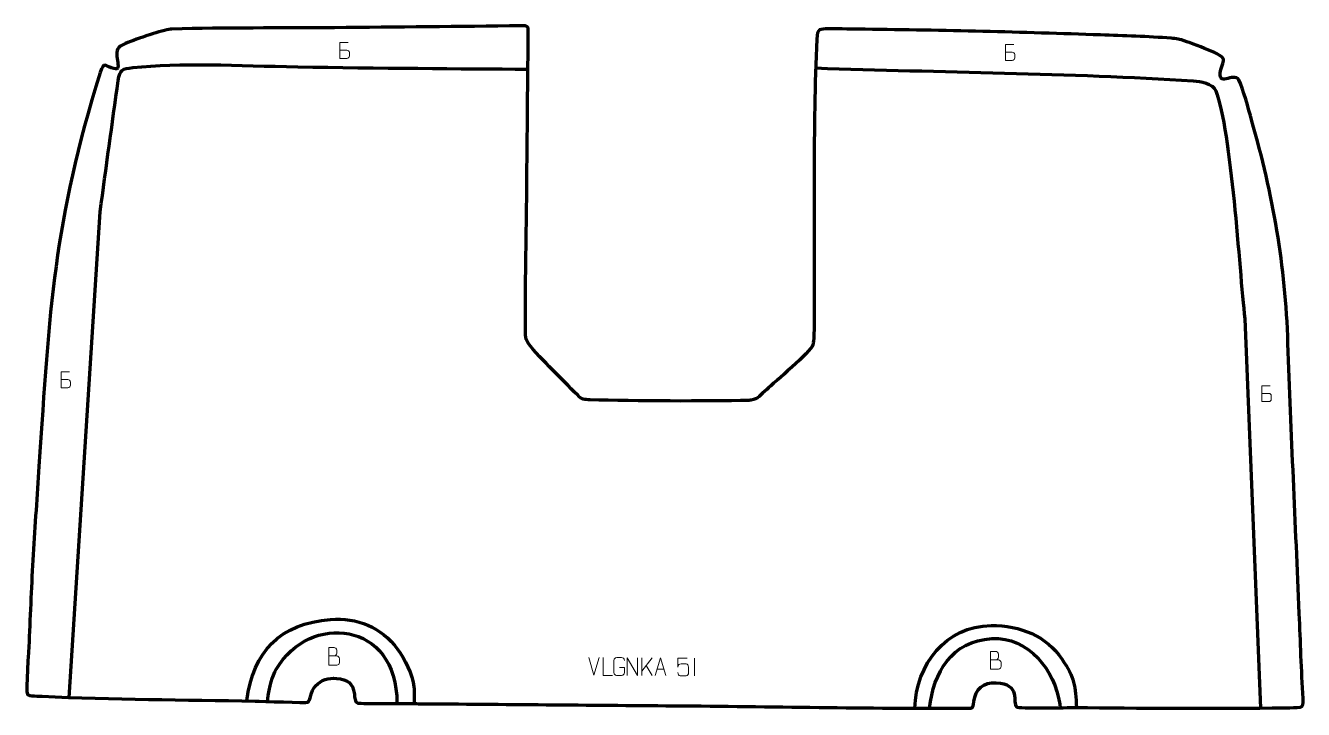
# Model space of a CAD drawing. Header units: millimetres. Extents: x -899 to 898, y -364 to 598.
import ezdxf

# ---------------------------------------------------------------- set-up
doc = ezdxf.new("R2010")
doc.units = ezdxf.units.MM
doc.header["$MEASUREMENT"] = 0
for name, color, linetype in [('layer 1', 7, 'Continuous'), ('layer 2', 7, 'Continuous'), ('layer 3', 7, 'Continuous')]:
    doc.layers.add(name, color=color, linetype=linetype)

msp = doc.modelspace()

# ---------------------------------------------------------------- linework, layer by layer
at = {"layer": 'layer 1', "color": 250, "lineweight": 9}
for points, knots in [([(-457.0132, 563.1047), (-453.7542, 563.1051), (-450.4949, 563.1051), (-447.2352, 563.1047), (-447.2352, 563.1047), (-445.4658, 563.0892), (-443.7429, 561.5342), (-443.7429, 559.6984), (-443.7429, 559.6984), (-443.7433, 558.6876), (-443.7433, 555.9563), (-443.7429, 554.9452), (-443.7429, 554.9452), (-443.7271, 553.2811), (-445.1084, 551.4773), (-447.1877, 551.4925), (-447.1877, 551.4925), (-450.4477, 551.4928), (-453.7074, 551.4928), (-456.9668, 551.4925), (-456.9668, 551.4925), (-456.9668, 558.9429), (-456.9668, 566.393), (-456.9668, 573.8428), (-456.9668, 573.8428), (-454.8407, 573.8428), (-447.369, 573.8428), (-445.2426, 573.8428)], [0, 0, 0, 0, 0.125, 0.125, 0.125, 0.125, 0.25, 0.25, 0.25, 0.25, 0.375, 0.375, 0.375, 0.375, 0.5, 0.5, 0.5, 0.5, 0.625, 0.625, 0.625, 0.625, 0.75, 0.75, 0.75, 0.75, 1, 1, 1, 1]), ([(479.0778, 560.2492), (482.3368, 560.2496), (485.5961, 560.2496), (488.8558, 560.2492), (488.8558, 560.2492), (490.6252, 560.2337), (492.3481, 558.6787), (492.3481, 556.8429), (492.3481, 556.8429), (492.3477, 555.8321), (492.3477, 553.1008), (492.3481, 552.0897), (492.3481, 552.0897), (492.3639, 550.4256), (490.9826, 548.6218), (488.9033, 548.637), (488.9033, 548.637), (485.6433, 548.6373), (482.3836, 548.6373), (479.1242, 548.637), (479.1242, 548.637), (479.1242, 556.0874), (479.1242, 563.5375), (479.1242, 570.9873), (479.1242, 570.9873), (481.2503, 570.9873), (488.722, 570.9873), (490.8484, 570.9873)], [0, 0, 0, 0, 0.125, 0.125, 0.125, 0.125, 0.25, 0.25, 0.25, 0.25, 0.375, 0.375, 0.375, 0.375, 0.5, 0.5, 0.5, 0.5, 0.625, 0.625, 0.625, 0.625, 0.75, 0.75, 0.75, 0.75, 1, 1, 1, 1]), ([(-849.4346, 99.9991), (-846.1756, 99.9995), (-842.9163, 99.9995), (-839.6566, 99.9991), (-839.6566, 99.9991), (-837.8872, 99.9836), (-836.1643, 98.4286), (-836.1643, 96.5928), (-836.1643, 96.5928), (-836.1647, 95.582), (-836.1647, 92.8507), (-836.1643, 91.8396), (-836.1643, 91.8396), (-836.1485, 90.1755), (-837.5298, 88.3717), (-839.6091, 88.3869), (-839.6091, 88.3869), (-842.8691, 88.3872), (-846.1288, 88.3872), (-849.3882, 88.3869), (-849.3882, 88.3869), (-849.3882, 95.8373), (-849.3882, 103.2874), (-849.3882, 110.7372), (-849.3882, 110.7372), (-847.2621, 110.7372), (-839.7904, 110.7372), (-837.664, 110.7372)], [0, 0, 0, 0, 0.125, 0.125, 0.125, 0.125, 0.25, 0.25, 0.25, 0.25, 0.375, 0.375, 0.375, 0.375, 0.5, 0.5, 0.5, 0.5, 0.625, 0.625, 0.625, 0.625, 0.75, 0.75, 0.75, 0.75, 1, 1, 1, 1]), ([(839.8871, 80.4712), (843.1461, 80.4716), (846.4054, 80.4716), (849.6651, 80.4712), (849.6651, 80.4712), (851.4345, 80.4557), (853.1574, 78.9007), (853.1574, 77.0649), (853.1574, 77.0649), (853.157, 76.0541), (853.157, 73.3228), (853.1574, 72.3117), (853.1574, 72.3117), (853.1732, 70.6476), (851.7919, 68.8438), (849.7126, 68.859), (849.7126, 68.859), (846.4526, 68.8593), (843.1929, 68.8593), (839.9335, 68.859), (839.9335, 68.859), (839.9335, 76.3094), (839.9335, 83.7595), (839.9335, 91.2093), (839.9335, 91.2093), (842.0596, 91.2093), (849.5313, 91.2093), (851.6577, 91.2093)], [0, 0, 0, 0, 0.125, 0.125, 0.125, 0.125, 0.25, 0.25, 0.25, 0.25, 0.375, 0.375, 0.375, 0.375, 0.5, 0.5, 0.5, 0.5, 0.625, 0.625, 0.625, 0.625, 0.75, 0.75, 0.75, 0.75, 1, 1, 1, 1]), ([(-472.4527, -288.7287), (-468.8141, -288.7283), (-465.227, -288.7283), (-461.5876, -288.7287), (-461.5876, -288.7287), (-459.6122, -288.746), (-457.6886, -290.4821), (-457.6886, -292.5317), (-457.6886, -292.5317), (-457.689, -293.6603), (-457.689, -296.7097), (-457.6886, -297.8386), (-457.6886, -297.8386), (-457.671, -299.6965), (-459.2131, -301.7104), (-461.5346, -301.6935), (-461.5346, -301.6935), (-465.1744, -301.6931), (-468.8138, -301.6931), (-472.4527, -301.6935), (-472.4527, -301.6935), (-472.4527, -293.3752), (-472.4527, -285.0574), (-472.4527, -276.7399), (-472.4527, -276.7399), (-470.079, -276.7399), (-467.7049, -276.7399), (-465.3307, -276.7399), (-465.3307, -276.7399), (-463.6499, -276.7223), (-461.5531, -278.6328), (-461.5354, -280.5952), (-461.5354, -280.5952), (-461.5358, -282.6613), (-461.5358, -282.8073), (-461.5354, -284.8738), (-461.5354, -284.8738), (-461.5181, -286.9399), (-463.3726, -288.746), (-465.3826, -288.7287)], [0, 0, 0, 0, 0.090909091, 0.090909091, 0.090909091, 0.090909091, 0.181818182, 0.181818182, 0.181818182, 0.181818182, 0.272727273, 0.272727273, 0.272727273, 0.272727273, 0.363636364, 0.363636364, 0.363636364, 0.363636364, 0.454545455, 0.454545455, 0.454545455, 0.454545455, 0.545454545, 0.545454545, 0.545454545, 0.545454545, 0.636363636, 0.636363636, 0.636363636, 0.636363636, 0.727272727, 0.727272727, 0.727272727, 0.727272727, 0.818181818, 0.818181818, 0.818181818, 0.818181818, 1, 1, 1, 1]), ([(458.4373, -294.1631), (462.0759, -294.1627), (465.663, -294.1627), (469.3024, -294.1631), (469.3024, -294.1631), (471.2778, -294.1804), (473.2014, -295.9165), (473.2014, -297.9661), (473.2014, -297.9661), (473.201, -299.0947), (473.201, -302.1441), (473.2014, -303.273), (473.2014, -303.273), (473.219, -305.1309), (471.6769, -307.1448), (469.3554, -307.1279), (469.3554, -307.1279), (465.7156, -307.1275), (462.0762, -307.1275), (458.4373, -307.1279), (458.4373, -307.1279), (458.4373, -298.8096), (458.4373, -290.4918), (458.4373, -282.1743), (458.4373, -282.1743), (460.811, -282.1743), (463.1851, -282.1743), (465.5593, -282.1743), (465.5593, -282.1743), (467.2401, -282.1567), (469.3369, -284.0672), (469.3546, -286.0296), (469.3546, -286.0296), (469.3542, -288.0957), (469.3542, -288.2417), (469.3546, -290.3082), (469.3546, -290.3082), (469.3719, -292.3743), (467.5174, -294.1804), (465.5074, -294.1631)], [0, 0, 0, 0, 0.090909091, 0.090909091, 0.090909091, 0.090909091, 0.181818182, 0.181818182, 0.181818182, 0.181818182, 0.272727273, 0.272727273, 0.272727273, 0.272727273, 0.363636364, 0.363636364, 0.363636364, 0.363636364, 0.454545455, 0.454545455, 0.454545455, 0.454545455, 0.545454545, 0.545454545, 0.545454545, 0.545454545, 0.636363636, 0.636363636, 0.636363636, 0.636363636, 0.727272727, 0.727272727, 0.727272727, 0.727272727, 0.818181818, 0.818181818, 0.818181818, 0.818181818, 1, 1, 1, 1]), ([(-73.6834, -315.9393), (-73.6834, -315.9393), (-86.6325, -315.9393), (-86.6325, -315.9393), (-86.6325, -315.9393), (-86.6325, -315.9393), (-86.6325, -290.9857), (-86.6325, -290.9857)], [0, 0, 0, 0, 0.333333333, 0.333333333, 0.333333333, 0.333333333, 1, 1, 1, 1]), ([(-63.903, -304.9535), (-63.903, -304.9535), (-56.7349, -304.9535), (-56.7349, -304.9535), (-56.7349, -304.9535), (-56.7349, -304.9535), (-56.7349, -312.1216), (-56.7349, -312.1216), (-56.7349, -312.1216), (-56.8746, -314.445), (-58.5518, -315.9246), (-60.6996, -315.9354), (-60.6996, -315.9354), (-63.0314, -315.935), (-65.3634, -315.935), (-67.6949, -315.9354), (-67.6949, -315.9354), (-69.6198, -316.0408), (-71.592, -314.1563), (-71.5808, -312.139), (-71.5808, -312.139), (-71.5804, -306.3689), (-71.5804, -300.5992), (-71.5808, -294.8299), (-71.5808, -294.8299), (-71.5766, -292.6918), (-69.8298, -290.9726), (-67.6775, -290.986), (-67.6775, -290.986), (-65.3518, -290.986), (-63.0257, -290.986), (-60.6996, -290.986), (-60.6996, -290.986), (-58.7529, -290.9506), (-56.7615, -292.4421), (-56.7349, -294.8798)], [0, 0, 0, 0, 0.1, 0.1, 0.1, 0.1, 0.2, 0.2, 0.2, 0.2, 0.3, 0.3, 0.3, 0.3, 0.4, 0.4, 0.4, 0.4, 0.5, 0.5, 0.5, 0.5, 0.6, 0.6, 0.6, 0.6, 0.7, 0.7, 0.7, 0.7, 0.8, 0.8, 0.8, 0.8, 1, 1, 1, 1]), ([(-52.879, -316.3792), (-52.879, -316.3792), (-52.879, -291.4257), (-52.879, -291.4257), (-52.879, -291.4257), (-52.879, -291.4257), (-38.2242, -316.3792), (-38.2242, -316.3792), (-38.2242, -316.3792), (-38.2242, -316.3792), (-38.2242, -291.4257), (-38.2242, -291.4257)], [0, 0, 0, 0, 0.25, 0.25, 0.25, 0.25, 0.5, 0.5, 0.5, 0.5, 1, 1, 1, 1]), ([(-13.3439, -316.3792), (-13.3439, -316.3792), (-5.9729, -291.4257), (-5.9729, -291.4257), (-5.9729, -291.4257), (-5.9729, -291.4257), (1.597, -316.3792), (1.597, -316.3792)], [0, 0, 0, 0, 0.333333333, 0.333333333, 0.333333333, 0.333333333, 1, 1, 1, 1]), ([(31.3417, -291.6302), (31.3417, -291.6302), (18.49, -291.6302), (18.49, -291.6302), (18.49, -291.6302), (18.4903, -295.8608), (18.4903, -300.0917), (18.49, -304.3229), (18.49, -304.3229), (18.4897, -301.0128), (20.1207, -299.941), (22.9327, -299.8805), (22.9327, -299.8805), (25.3723, -299.8802), (27.8118, -299.8802), (30.251, -299.8805), (30.251, -299.8805), (31.9008, -299.8737), (33.3757, -302.2542), (33.4042, -304.3229), (33.4042, -304.3229), (33.4039, -306.9102), (33.4039, -309.4978), (33.4042, -312.0855), (33.4042, -312.0855), (33.4504, -314.0449), (31.951, -316.4812), (30.3251, -316.5397), (30.3251, -316.5397), (28.3686, -316.5394), (23.4736, -316.5394), (21.5166, -316.5397), (21.5166, -316.5397), (19.6711, -316.5485), (18.564, -314.5837), (18.5432, -312.0326)], [0, 0, 0, 0, 0.1, 0.1, 0.1, 0.1, 0.2, 0.2, 0.2, 0.2, 0.3, 0.3, 0.3, 0.3, 0.4, 0.4, 0.4, 0.4, 0.5, 0.5, 0.5, 0.5, 0.6, 0.6, 0.6, 0.6, 0.7, 0.7, 0.7, 0.7, 0.8, 0.8, 0.8, 0.8, 1, 1, 1, 1])]:
    msp.add_open_spline(points, degree=3, knots=knots, dxfattribs=at)
for points in [[(-99.5806, -315.9013), (-99.5806, -315.9013), (-106.9024, -290.9477), (-106.9024, -290.9477)], [(-92.2587, -290.9477), (-92.2587, -290.9477), (-99.5805, -315.9013), (-99.5805, -315.9013)], [(-32.2242, -291.4257), (-32.2242, -291.4257), (-32.2242, -316.3793), (-32.2242, -316.3793)], [(-17.848, -291.4257), (-17.848, -291.4257), (-32.2242, -310.0654), (-32.2242, -310.0654)], [(-17.5227, -316.2835), (-17.5227, -316.2835), (-25.9932, -301.9699), (-25.9932, -301.9699)], [(41.9476, -291.5979), (41.9476, -291.5979), (41.9476, -316.572), (41.9476, -316.572)], [(-10.6213, -307.1298), (-10.6213, -307.1298), (-1.1256, -307.1298), (-1.1256, -307.1298)]]:
    msp.add_open_spline(points, degree=3, dxfattribs=at)
at = {"layer": 'layer 2', "color": 140, "lineweight": 158}
for points, knots in [([(-837.9888, -347.0006), (-837.9888, -347.0006), (-794.4301, 335.7882), (-794.4301, 335.7882), (-794.4301, 335.7882), (-785.8627, 397.3046), (-777.688, 459.0524), (-768.7957, 520.4974), (-768.7957, 520.4974), (-766.546, 536.0436), (-763.8558, 536.7613), (-748.36, 538.5055), (-748.36, 538.5055), (-682.376, 545.9337), (-600.903, 541.2052), (-516.3818, 539.692), (-516.3818, 539.692), (-404.0943, 537.6818), (-286.426, 537.0532), (-192.5454, 536.31)], [0, 0, 0, 0, 0.166666667, 0.166666667, 0.166666667, 0.166666667, 0.333333333, 0.333333333, 0.333333333, 0.333333333, 0.5, 0.5, 0.5, 0.5, 0.666666667, 0.666666667, 0.666666667, 0.666666667, 1, 1, 1, 1]), ([(212.2502, 538.0041), (388.5767, 531.957), (567.9287, 531.1716), (743.3565, 519.8402), (743.3565, 519.8402), (753.5945, 519.179), (770.96, 516.6885), (775.1721, 505.7948), (775.1721, 505.7948), (797.0693, 449.1642), (808.0242, 255.8231), (815.8952, 185.5381), (815.8952, 185.5381), (815.8952, 185.5381), (838.0748, -361.9869), (838.0748, -361.9869)], [0, 0, 0, 0, 0.2, 0.2, 0.2, 0.2, 0.4, 0.4, 0.4, 0.4, 0.6, 0.6, 0.6, 0.6, 1, 1, 1, 1]), ([(-559.0073, -352.7601), (-555.7523, -328.8303), (-552.8207, -318.4675), (-546.0161, -306.716), (-546.0161, -306.716), (-500.6532, -228.3766), (-376.0217, -237.6545), (-376.8834, -355.712)], [0, 0, 0, 0, 0.333333333, 0.333333333, 0.333333333, 0.333333333, 1, 1, 1, 1]), ([(-588.1341, -352.0007), (-578.5695, -282.4631), (-541.2918, -242.9537), (-470.1926, -237.3819), (-470.1926, -237.3819), (-432.984, -234.4661), (-398.7903, -247.9009), (-376.0129, -279.0699), (-376.0129, -279.0699), (-366.3151, -292.3405), (-354.4898, -315.2236), (-352.9605, -332.0405), (-352.9605, -332.0405), (-352.3033, -339.2674), (-352.5747, -346.7497), (-352.3585, -354.0283), (-352.3585, -354.0283), (-352.3585, -354.0283), (-352.2989, -355.7362), (-352.2989, -355.7362)], [0, 0, 0, 0, 0.166666667, 0.166666667, 0.166666667, 0.166666667, 0.333333333, 0.333333333, 0.333333333, 0.333333333, 0.5, 0.5, 0.5, 0.5, 0.666666667, 0.666666667, 0.666666667, 0.666666667, 1, 1, 1, 1]), ([(351.5852, -362.1704), (354.0075, -300.5152), (395.116, -246.3154), (459.0146, -245.8819), (459.0146, -245.8819), (500.5757, -245.6), (536.8228, -261.0411), (558.3853, -292.6774), (558.3853, -292.6774), (576.5111, -319.2718), (578.152, -330.9051), (578.996, -361.2512)], [0, 0, 0, 0, 0.25, 0.25, 0.25, 0.25, 0.5, 0.5, 0.5, 0.5, 1, 1, 1, 1]), ([(372.3055, -362.2245), (378.3233, -311.5974), (403.3501, -267.8558), (459.9818, -264.3607), (459.9818, -264.3607), (511.8015, -261.1627), (548.8763, -308.741), (555.5827, -356.2874), (555.5827, -356.2874), (555.8245, -358.0014), (556.0552, -359.7175), (556.2905, -361.4326)], [0, 0, 0, 0, 0.25, 0.25, 0.25, 0.25, 0.5, 0.5, 0.5, 0.5, 1, 1, 1, 1])]:
    msp.add_open_spline(points, degree=3, knots=knots, dxfattribs=at)
at = {"layer": 'layer 3', "color": 242, "lineweight": 158}
msp.add_open_spline([(-794.3189, 531.6545), (-789.2101, 548.506), (-786.2481, 540.0497), (-774.8724, 537.0698), (-774.8724, 537.0698), (-760.7198, 533.3625), (-778.7558, 560.7406), (-766.1179, 568.7048), (-766.1179, 568.7048), (-756.9462, 573.9757), (-723.1085, 586.14), (-703.9206, 590.7816), (-703.9206, 590.7816), (-699.3981, 591.8756), (-695.6894, 592.5518), (-693.3093, 592.6212), (-693.3093, 592.6212), (-617.6128, 594.832), (-540.4881, 593.9662), (-464.627, 594.6994), (-464.627, 594.6994), (-377.1872, 595.5408), (-289.6528, 595.9479), (-202.2297, 597.4479), (-202.2297, 597.4479), (-190.741, 597.6451), (-192.0448, 595.7013), (-192.1368, 583.9087), (-192.1368, 583.9087), (-192.7528, 507.2184), (-193.605, 430.5103), (-194.2313, 353.8119), (-194.2313, 353.8119), (-194.7829, 293.9173), (-196.3624, 234.5049), (-195.8265, 174.5464), (-195.8265, 174.5464), (-195.7563, 166.6891), (-196.9663, 157.8681), (-192.2352, 151.0937), (-192.2352, 151.0937), (-184.7421, 140.3644), (-168.3632, 124.235), (-158.7567, 114.5278), (-158.7567, 114.5278), (-146.66, 102.3047), (-134.5358, 90.0958), (-122.5463, 77.7686), (-122.5463, 77.7686), (-116.526, 71.5788), (-113.3555, 71.8385), (-104.9287, 71.5577), (-104.9287, 71.5577), (-40.8832, 69.4238), (56.5441, 69.3323), (118.5245, 70.6462), (118.5245, 70.6462), (119.5738, 70.6684), (120.5521, 70.8534), (121.4786, 71.0132), (121.4786, 71.0132), (130.9083, 72.6392), (134.6164, 78.1613), (143.3417, 86.0817), (143.3417, 86.0817), (154.0979, 95.8454), (205.422, 139.3693), (208.2817, 148.6017), (208.2817, 148.6017), (208.6422, 149.7657), (208.9289, 151.468), (209.1561, 153.5532), (209.1561, 153.5532), (210.4303, 165.2389), (209.8448, 188.9554), (209.9422, 197.4051), (209.9422, 197.4051), (211.3382, 324.8229), (207.8118, 451.1661), (213.878, 578.6566), (213.878, 578.6566), (214.6017, 593.8689), (217.9237, 592.7563), (230.3632, 592.8805), (230.3632, 592.8805), (247.5634, 593.0523), (264.7306, 592.6548), (281.9242, 592.4099), (281.9242, 592.4099), (391.9573, 591.2097), (502.8427, 588.3435), (612.8152, 584.444), (612.8152, 584.444), (645.4668, 583.2862), (679.8257, 582.4092), (712.3434, 579.7513), (712.3434, 579.7513), (715.5155, 579.4919), (718.9512, 579.2209), (722.0858, 578.6807), (722.0858, 578.6807), (730.8732, 577.1023), (778.1597, 559.4078), (784.0538, 553.2483), (784.0538, 553.2483), (788.158, 548.9591), (784.6244, 544.8488), (782.3928, 535.7102), (782.3928, 535.7102), (775.838, 508.8675), (800.4723, 532.9177), (807.4471, 521.5123), (807.4471, 521.5123), (813.3033, 510.1111), (821.5543, 479.0996), (825.5855, 464.9526), (825.5855, 464.9526), (855.9881, 358.7877), (873.0276, 260.8442), (876.7449, 150.6742), (876.7449, 150.6742), (881.137, 24.1974), (887.2965, -102.4651), (892.6361, -228.9359), (892.6361, -228.9359), (894.3038, -268.7092), (895.5679, -308.5319), (897.9458, -348.269), (897.9458, -348.269), (898.4698, -357.0242), (897.9067, -360.234), (894.2187, -360.6461), (894.2187, -360.6461), (882.3068, -361.9028), (866.4078, -361.678), (854.3029, -361.8186), (854.3029, -361.8186), (762.1776, -362.8886), (669.324, -361.9729), (577.1674, -361.2366), (577.1674, -361.2366), (567.5781, -361.16), (496.6849, -362.6851), (494.5833, -360.4053), (494.5833, -360.4053), (488.9374, -354.2807), (501.0958, -327.9277), (466.1638, -326.2638), (466.1638, -326.2638), (448.4372, -325.4194), (437.1941, -335.4101), (434.6235, -352.7589), (434.6235, -352.7589), (433.5682, -363.8546), (433.1368, -362.1138), (421.2629, -362.1631), (421.2629, -362.1631), (285.5055, -362.7257), (148.6431, -359.7736), (12.7639, -358.6707), (12.7639, -358.6707), (-106.9625, -357.6989), (-226.6889, -356.7272), (-346.4154, -355.7555), (-346.4154, -355.7555), (-356.773, -355.6706), (-428.2068, -355.9003), (-431.8751, -354.9081), (-431.8751, -354.9081), (-436.4136, -353.6805), (-436.1579, -346.7273), (-436.6957, -342.5369), (-436.6957, -342.5369), (-438.8253, -325.9376), (-446.0811, -321.941), (-461.902, -320.2855), (-461.902, -320.2855), (-472.8332, -319.1418), (-483.074, -322.2054), (-491.3535, -330.8724), (-491.3535, -330.8724), (-498.2427, -338.0841), (-498.7935, -352.0515), (-502.1143, -353.7677), (-502.1143, -353.7677), (-503.6793, -354.5765), (-567.8396, -352.4572), (-576.1351, -352.2602), (-576.1351, -352.2602), (-675.8121, -350.0078), (-776.5747, -350.2626), (-876.0532, -345.364), (-876.0532, -345.364), (-879.0158, -345.2181), (-895.1982, -345.2263), (-896.6075, -342.6549), (-896.6075, -342.6549), (-899.2495, -337.8347), (-894.9254, -279.5388), (-894.3778, -269.1505), (-894.3778, -269.1505), (-892.5277, -228.1508), (-890.9832, -187.1248), (-888.5101, -146.157), (-888.5101, -146.157), (-886.0127, -104.7897), (-883.0791, -63.4486), (-880.3574, -22.0956), (-880.3574, -22.0956), (-865.6258, 199.287), (-859.8543, 321.0523), (-794.3189, 531.6545)], degree=3, knots=[0, 0, 0, 0, 0.018518519, 0.018518519, 0.018518519, 0.018518519, 0.037037037, 0.037037037, 0.037037037, 0.037037037, 0.055555556, 0.055555556, 0.055555556, 0.055555556, 0.074074074, 0.074074074, 0.074074074, 0.074074074, 0.092592593, 0.092592593, 0.092592593, 0.092592593, 0.111111111, 0.111111111, 0.111111111, 0.111111111, 0.12962963, 0.12962963, 0.12962963, 0.12962963, 0.148148148, 0.148148148, 0.148148148, 0.148148148, 0.166666667, 0.166666667, 0.166666667, 0.166666667, 0.185185185, 0.185185185, 0.185185185, 0.185185185, 0.203703704, 0.203703704, 0.203703704, 0.203703704, 0.222222222, 0.222222222, 0.222222222, 0.222222222, 0.240740741, 0.240740741, 0.240740741, 0.240740741, 0.259259259, 0.259259259, 0.259259259, 0.259259259, 0.277777778, 0.277777778, 0.277777778, 0.277777778, 0.296296296, 0.296296296, 0.296296296, 0.296296296, 0.314814815, 0.314814815, 0.314814815, 0.314814815, 0.333333333, 0.333333333, 0.333333333, 0.333333333, 0.351851852, 0.351851852, 0.351851852, 0.351851852, 0.37037037, 0.37037037, 0.37037037, 0.37037037, 0.388888889, 0.388888889, 0.388888889, 0.388888889, 0.407407407, 0.407407407, 0.407407407, 0.407407407, 0.425925926, 0.425925926, 0.425925926, 0.425925926, 0.444444444, 0.444444444, 0.444444444, 0.444444444, 0.462962963, 0.462962963, 0.462962963, 0.462962963, 0.481481481, 0.481481481, 0.481481481, 0.481481481, 0.5, 0.5, 0.5, 0.5, 0.518518519, 0.518518519, 0.518518519, 0.518518519, 0.537037037, 0.537037037, 0.537037037, 0.537037037, 0.555555556, 0.555555556, 0.555555556, 0.555555556, 0.574074074, 0.574074074, 0.574074074, 0.574074074, 0.592592593, 0.592592593, 0.592592593, 0.592592593, 0.611111111, 0.611111111, 0.611111111, 0.611111111, 0.62962963, 0.62962963, 0.62962963, 0.62962963, 0.648148148, 0.648148148, 0.648148148, 0.648148148, 0.666666667, 0.666666667, 0.666666667, 0.666666667, 0.685185185, 0.685185185, 0.685185185, 0.685185185, 0.703703704, 0.703703704, 0.703703704, 0.703703704, 0.722222222, 0.722222222, 0.722222222, 0.722222222, 0.740740741, 0.740740741, 0.740740741, 0.740740741, 0.759259259, 0.759259259, 0.759259259, 0.759259259, 0.777777778, 0.777777778, 0.777777778, 0.777777778, 0.796296296, 0.796296296, 0.796296296, 0.796296296, 0.814814815, 0.814814815, 0.814814815, 0.814814815, 0.833333333, 0.833333333, 0.833333333, 0.833333333, 0.851851852, 0.851851852, 0.851851852, 0.851851852, 0.87037037, 0.87037037, 0.87037037, 0.87037037, 0.888888889, 0.888888889, 0.888888889, 0.888888889, 0.907407407, 0.907407407, 0.907407407, 0.907407407, 0.925925926, 0.925925926, 0.925925926, 0.925925926, 0.944444444, 0.944444444, 0.944444444, 0.944444444, 0.962962963, 0.962962963, 0.962962963, 0.962962963, 1, 1, 1, 1], dxfattribs=at)

doc.saveas('drawing.dxf')
